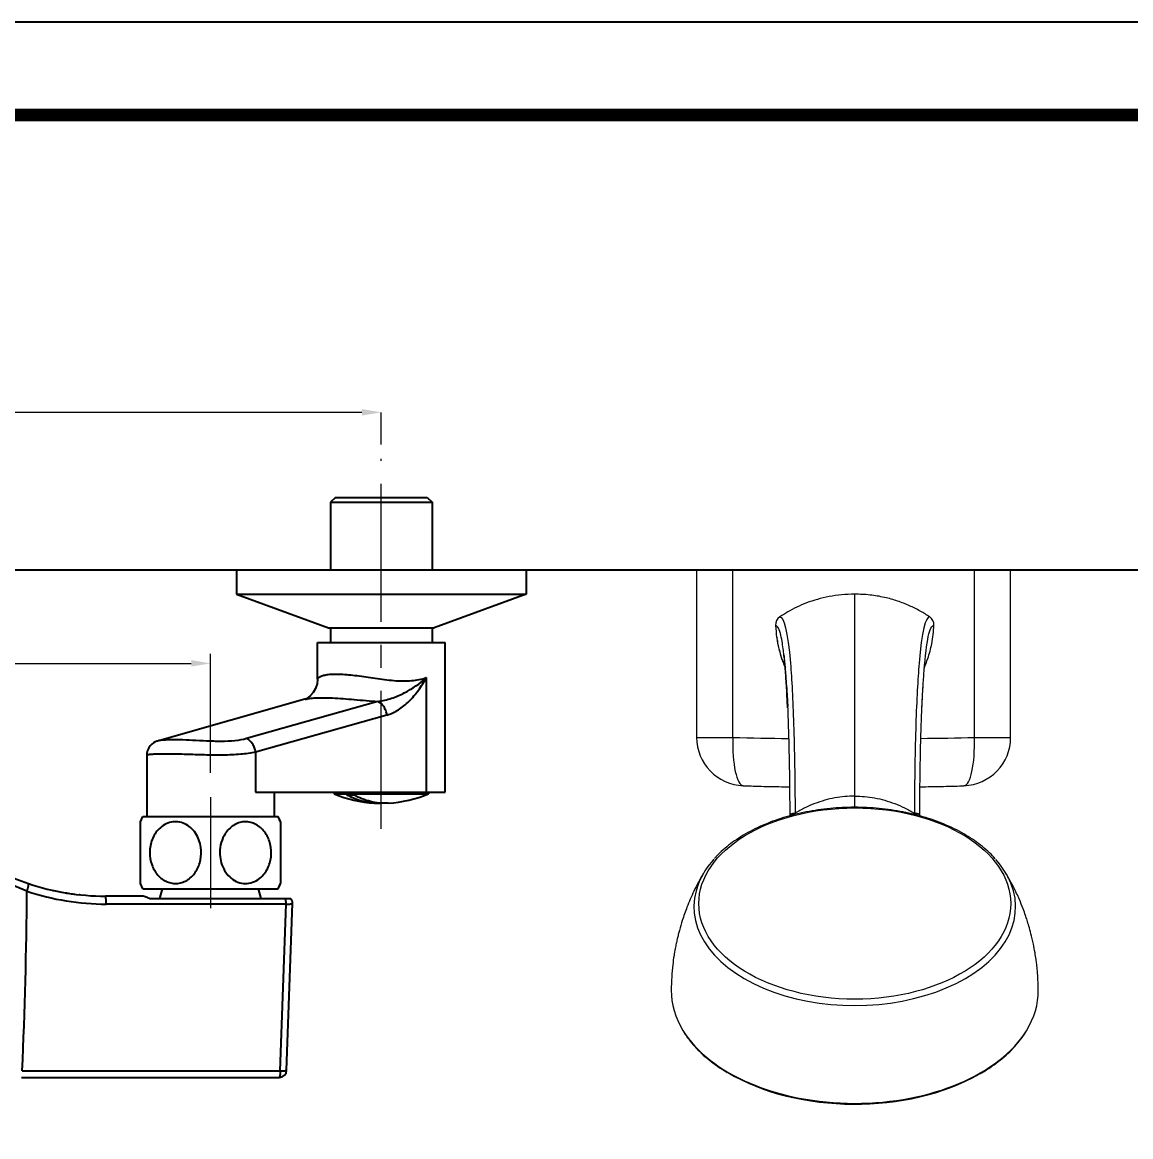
# Model space of a CAD drawing. Extents: x 0 to 1128, y 0 to 827.
# Drawn here: x 299.3 to 528.7, y 596.2 to 826.8 of the extents above; entities that cross this region are included whole.
import ezdxf

# ---------------------------------------------------------------- set-up
doc = ezdxf.new("R2010")
doc.units = 0
doc.header["$LTSCALE"] = 3
doc.header["$MEASUREMENT"] = 0
doc.header["$PDMODE"] = 3
doc.header["$PDSIZE"] = -10
doc.linetypes.add('CENTER2', pattern=[28.575, 19.05, -3.175, 3.175, -3.175])
doc.layers.get('0').update_dxf_attribs({"linetype": 'CONTINUOUS'})
doc.layers.get('DEFPOINTS').update_dxf_attribs({"linetype": 'CONTINUOUS'})
doc.layers.add('1', color=7, linetype='CONTINUOUS')
doc.layers.add('DEF_LAYER_ASSEM_MEMBER', color=7, linetype='CONTINUOUS')
doc.layers.add('Cneter', color=1, linetype='CENTER2', lineweight=13)
doc.styles.add('Daelim Dimension', font='')
doc.styles.get('Daelim Dimension').set_extended_font_data('나눔고딕')
doc.dimstyles.new('DEFAULT', dxfattribs={"dimscale": 2, "dimtxt": 2, "dimasz": 2, "dimexe": 0, "dimexo": 2, "dimgap": 1, "dimtad": 1, "dimdec": 1, "dimzin": 9, "dimdsep": 46, "dimtxsty": 'Daelim Dimension', "dimcen": 0.5, "dimclrd": 252, "dimclre": 252, "dimclrt": 3, "dimadec": 1, "dimazin": 0, "dimtfac": 1, "dimtdec": 1, "dimtix": 1, "dimtmove": 0, "dimatfit": 3, "dimfxl": 1, "dimtolj": 1, "dimtzin": 1, "dimlwd": 9, "dimlwe": 9, "dimarcsym": 0})

# ---------------------------------------------------------------- blocks, each defined once
blk = doc.blocks.new('*D0')
at = {"color": 5, "lineweight": 9, "ltscale": 0.5, "transparency": 16777216}
for p, q in [((152.86, 740.47), (152.86, 746.08)), ((369.57, 746.08), (156.86, 746.08)), ((373.57, 739.41), (373.57, 746.08))]:
    blk.add_line(p, q, dxfattribs=at)
at = {"color": 5, "ltscale": 0.5, "transparency": 16777216}
for points in [[(156.86, 746.75), (156.86, 745.42), (152.86, 746.08)], [(369.57, 746.75), (369.57, 745.42), (373.57, 746.08)]]:
    blk.add_solid(points, dxfattribs=at)
at = {"layer": 'DEFPOINTS', "color": 0, "ltscale": 0.5, "transparency": 16777216}
for p in [(152.86, 746.08), (152.86, 736.47), (373.57, 735.41)]:
    blk.add_point(p, dxfattribs=at)
at = {"color": 7, "ltscale": 0.5, "transparency": 16777216, "insert": (263.22, 753.53), "char_height": 10, "attachment_point": 5, "style": 'Daelim Dimension'}
blk.add_mtext('\\A1;150~240', dxfattribs=at)
blk = doc.blocks.new('*D1')
at = {"color": 5, "lineweight": 9, "ltscale": 0.5, "transparency": 16777216}
for p, q in [((188.22, 671.47), (188.22, 696.14)), ((338.22, 671.47), (338.22, 696.14)), ((192.22, 694.14), (334.22, 694.14))]:
    blk.add_line(p, q, dxfattribs=at)
at = {"color": 5, "ltscale": 0.5, "transparency": 16777216}
for points in [[(192.22, 694.81), (192.22, 693.47), (188.22, 694.14)], [(334.22, 694.81), (334.22, 693.47), (338.22, 694.14)]]:
    blk.add_solid(points, dxfattribs=at)
at = {"layer": 'DEFPOINTS', "color": 0, "ltscale": 0.5, "transparency": 16777216}
for p in [(338.22, 694.14), (188.22, 667.47), (338.22, 667.47)]:
    blk.add_point(p, dxfattribs=at)
at = {"color": 7, "ltscale": 0.5, "transparency": 16777216, "insert": (263.22, 707), "char_height": 10, "attachment_point": 2, "style": 'Daelim Dimension'}
blk.add_mtext('\\A1;150', dxfattribs=at)

msp = doc.modelspace()

# ---------------------------------------------------------------- linework, layer by layer
at = {"ltscale": 0.5}
msp.add_line((107.96, 713.47), (816.87, 713.47), dxfattribs=at)
msp.add_lwpolyline([(0, 0), (1128.4, 0), (1128.4, 826.8), (0, 826.8)], close=True, dxfattribs=at)
at = {"color": 5, "linetype": 'ByBlock', "lineweight": 200, "const_width": 2.6}
msp.add_lwpolyline([(18.14, 35.4), (1110.14, 35.4), (1110.14, 807.6), (18.14, 807.6)], close=True, dxfattribs=at)
at = {"layer": '1', "color": 7, "linetype": 'Continuous', "lineweight": 18}
for p, q in [((438.85, 713.47), (438.85, 678.82)), ((446.35, 713.47), (438.85, 713.47)), ((496.35, 713.47), (446.35, 713.47)), ((503.85, 713.47), (496.35, 713.47)), ((503.85, 678.82), (503.85, 713.47))]:
    msp.add_line(p, q, dxfattribs=at)
at = {"layer": '1', "color": 7, "linetype": 'Continuous', "lineweight": 13}
for p, q in [((446.35, 678.82), (446.35, 713.47)), ((496.35, 678.82), (496.35, 713.47)), ((438.85, 678.82), (446.35, 678.82)), ((496.35, 678.82), (503.85, 678.82))]:
    msp.add_line(p, q, dxfattribs=at)
at = {"layer": '1', "color": 7, "linetype": 'Continuous', "lineweight": 18}
for centre, start, end in [((448.85, 678.82), 180, 268.0491), ((493.85, 678.82), 271.9509, 0)]:
    msp.add_arc(centre, 10, start, end, dxfattribs=at)
for centre, major_axis, ratio, start_param, end_param in [((456.67, 702.07), (1.5, 0.07), 0.010727, 2.977137, 3.179895), ((456.39, 663.4), (1.74, -0.99), 0.684175, 0.129436, 0.316805), ((486.77, 663.4), (-1.74, -0.99), 0.684175, 5.96638, 6.260639), ((471.58, 643.75), (33.3, 0), 0.612907, 2.637433, 2.901057), ((471.58, 643.75), (33.3, 0), 0.612907, 0.241768, 0.50179), ((471.58, 626.38), (-38, 0), 0.612907, 6.278701, 6.642681), ((471.58, 626.38), (-38, 0), 0.612907, 2.778809, 3.146077), ((471.58, 626.01), (37.7, 0), 0.612907, 3.941186, 5.464289)]:
    msp.add_ellipse(centre, major_axis=major_axis, ratio=ratio, start_param=start_param, end_param=end_param, dxfattribs=at)
at = {"layer": '1', "color": 7, "linetype": 'Continuous', "lineweight": 13}
for centre, major_axis, ratio, start_param, end_param in [((448.85, 678.82), (-0.34, -9.99), 0.249864, 4.720899, 6.283961), ((493.85, 678.82), (0.34, -9.99), 0.249864, 6.282755, 7.845471), ((471.58, 643.75), (33.3, 0), 0.612907, 2.901057, 6.524954), ((471.58, 626.38), (-38, 0), 0.612907, 0.359496, 2.77881)]:
    msp.add_ellipse(centre, major_axis=major_axis, ratio=ratio, start_param=start_param, end_param=end_param, dxfattribs=at)
msp.add_ellipse((471.58, 644.43), major_axis=(32.28, 0), ratio=0.612907, dxfattribs=at)
at = {"layer": '1', "color": 7, "linetype": 'Continuous', "lineweight": 18}
for points, knots in [([(471.58, 708.46), (470.67, 708.44), (468.88, 708.39), (466.3, 708), (463.88, 707.42), (461.65, 706.68), (459.6, 705.8), (457.74, 704.83), (456.6, 704.1), (456.05, 703.75)], [0, 0, 0, 0, 0.166314, 0.324879, 0.475645, 0.618567, 0.753616, 0.880766, 1, 1, 1, 1]), ([(471.58, 666.68), (471.58, 668.51), (471.58, 672.07), (471.58, 677.05), (471.58, 681.68), (471.58, 685.94), (471.58, 691.11), (471.58, 695.48), (471.58, 699.04), (471.58, 701.32), (471.58, 703.26), (471.58, 704.92), (471.58, 706.3), (471.58, 707.4), (471.58, 708.14), (471.58, 708.4), (471.58, 708.46)], [0, 0, 0, 0, 0.066499, 0.133873, 0.201247, 0.268621, 0.335995, 0.470742, 0.538116, 0.60549, 0.672864, 0.740238, 0.807612, 0.874986, 0.94236, 1, 1, 1, 1]), ([(487.1, 703.75), (486.46, 704.16), (485.11, 705.02), (482.88, 706.12), (480.41, 707.08), (477.67, 707.84), (474.7, 708.36), (472.64, 708.43), (471.58, 708.46)], [0, 0, 0, 0, 0.139879, 0.290529, 0.451919, 0.624003, 0.806723, 1, 1, 1, 1]), ([(456.05, 703.75), (456.92, 703.81), (457.71, 700.79), (458.54, 690.83), (458.76, 686.64), (459.1, 676.32), (459.21, 670.2), (459.23, 663.1)], [0, 0, 0, 0, 0.5, 0.5, 0.75, 0.75, 1, 1, 1, 1]), ([(487.1, 703.75), (486.24, 703.81), (485.45, 700.79), (484.62, 690.83), (484.39, 686.64), (484.06, 676.32), (483.95, 670.2), (483.93, 663.1)], [0, 0, 0, 0, 0.5, 0.5, 0.75, 0.75, 1, 1, 1, 1]), ([(455.17, 702), (455.24, 701.13), (455.36, 699.49), (455.82, 697.21), (456.42, 695.14), (456.92, 693.85), (457.21, 693.21)], [0, 0, 0, 0, 0.286827, 0.54299, 0.768573, 1, 1, 1, 1]), ([(485.93, 693.18), (486.22, 693.82), (486.86, 695.46), (487.66, 698.4), (487.87, 700.73), (487.98, 702)], [0, 0, 0, 0, 0.23015, 0.580554, 1, 1, 1, 1]), ([(455.39, 699.78), (455.42, 699.53), (455.59, 698.43), (455.98, 696.6), (456.59, 694.74), (456.99, 693.74), (457.13, 693.42)], [0, 0, 0, 0, 0.112698, 0.507102, 0.844775, 1, 1, 1, 1]), ([(456.91, 695.88), (456.91, 695.88), (456.91, 695.86), (456.94, 695.67), (456.95, 695.47), (456.98, 695.23), (457, 695), (457.03, 694.64), (457.08, 694.13), (457.15, 693.42), (457.22, 692.54), (457.32, 691.26), (457.45, 689.51), (457.58, 687.56), (457.69, 685.94), (457.71, 685.41), (457.7, 685.23), (457.7, 685.21)], [0, 0, 0, 0, 0.026784, 0.09911, 0.162528, 0.217559, 0.269817, 0.323993, 0.385891, 0.456366, 0.536028, 0.618935, 0.745406, 0.874136, 0.936699, 0.992041, 1, 1, 1, 1]), ([(486.23, 695.71), (486.23, 695.71), (486.24, 695.8), (486.25, 695.89), (486.24, 695.89), (486.24, 695.89)], [0, 0, 0, 0, 0.006517, 0.978273, 1, 1, 1, 1]), ([(457.43, 689.52), (457.47, 688.84), (457.57, 687.33), (457.7, 684.62), (457.8, 681.74), (457.88, 679.28), (457.93, 677.24), (457.97, 675.54), (458.01, 673.5), (458.05, 671.09), (458.09, 668.28), (458.11, 665.36), (458.12, 663.33), (458.12, 662.41)], [0, 0, 0, 0, 0.12306, 0.247351, 0.36681, 0.479661, 0.530538, 0.590261, 0.659449, 0.738095, 0.826174, 0.923628, 1, 1, 1, 1]), ([(457.66, 684.96), (457.63, 685.58), (457.57, 687.01), (457.5, 688.33), (457.45, 689.07)], [0, 0, 0, 0, 0.417635, 1, 1, 1, 1]), ([(485.03, 662.42), (485.04, 663.32), (485.04, 665.35), (485.07, 668.26), (485.11, 671.08), (485.15, 673.48), (485.19, 675.51), (485.22, 677.19), (485.26, 678.63), (485.3, 679.96), (485.36, 681.88), (485.45, 684.35), (485.58, 687.21), (485.68, 688.8), (485.73, 689.52)], [0, 0, 0, 0, 0.076137, 0.17341, 0.261349, 0.339896, 0.409026, 0.46775, 0.51783, 0.566607, 0.616664, 0.740984, 0.871038, 1, 1, 1, 1]), ([(448.51, 668.82), (449.59, 668.78), (452.03, 668.7), (455.23, 668.63), (457.35, 668.6), (458.08, 668.59)], [0, 0, 0, 0, 0.340258, 0.773675, 1, 1, 1, 1]), ([(485.08, 668.6), (485.48, 668.61), (487.28, 668.63), (490.33, 668.68), (492.96, 668.76), (494.19, 668.8)], [0, 0, 0, 0, 0.12956, 0.58937, 1, 1, 1, 1]), ([(471.58, 664.35), (471.13, 664.35), (469.84, 664.33), (467.71, 664.23), (465.2, 663.98), (462.73, 663.62), (460.31, 663.15), (457.95, 662.56), (455.67, 661.86), (453.48, 661.05), (451.39, 660.13), (449.42, 659.12), (447.57, 658.01), (445.85, 656.82), (444.3, 655.54), (443.19, 654.5), (442.65, 653.88), (442.53, 653.73)], [0, 0, 0, 0, 0.038104, 0.110167, 0.182254, 0.254361, 0.3265, 0.398677, 0.470903, 0.543182, 0.615518, 0.687911, 0.760352, 0.832823, 0.905277, 0.977656, 1, 1, 1, 1]), ([(500.68, 653.69), (500.31, 654.11), (499.47, 654.98), (498.04, 656.24), (496.4, 657.47), (494.62, 658.62), (492.7, 659.67), (490.67, 660.63), (488.52, 661.49), (486.28, 662.24), (483.96, 662.88), (481.57, 663.41), (479.12, 663.83), (476.63, 664.13), (474.11, 664.31), (472.42, 664.35), (471.58, 664.35)], [0, 0, 0, 0, 0.064172, 0.135912, 0.207856, 0.279922, 0.352047, 0.424181, 0.496294, 0.568373, 0.640414, 0.712417, 0.784387, 0.85633, 0.928255, 1, 1, 1, 1]), ([(458.25, 662.83), (458.29, 662.89), (458.35, 662.95), (458.48, 663.04), (458.6, 663.08), (458.7, 663.11), (458.74, 663.12), (458.83, 663.13), (458.85, 663.13), (459.11, 663.13), (459.21, 663.11), (459.23, 663.1)], [0, 0, 0, 0, 0.25, 0.25, 0.5, 0.5, 0.625, 0.625, 0.75, 0.75, 1, 1, 1, 1]), ([(459.23, 663.1), (459.2, 663.09), (459.18, 663.07), (459.13, 663.03), (459.09, 663), (459.05, 662.97), (459.04, 662.96), (459.02, 662.95), (459.02, 662.95), (458.93, 662.88), (458.85, 662.81), (458.76, 662.74)], [0, 0, 0, 0, 0.14507, 0.14507, 0.350264, 0.350264, 0.426266, 0.426266, 0.445266, 0.445266, 1, 1, 1, 1]), ([(440.28, 650.72), (439.55, 649.5), (438.32, 647.19), (436.9, 643.89), (435.94, 641.17), (435.38, 639.27), (435.04, 637.99), (434.83, 637.09), (434.61, 636.14), (434.39, 634.99), (434.13, 633.51), (433.87, 631.57), (433.65, 629.15), (433.59, 627.38), (433.58, 626.41)], [0, 0, 0, 0, 0.167641, 0.309131, 0.422696, 0.506692, 0.541795, 0.577986, 0.615261, 0.656643, 0.715072, 0.791926, 0.887013, 1, 1, 1, 1]), ([(509.58, 626.41), (509.57, 627.16), (509.53, 628.51), (509.41, 630.33), (509.26, 631.75), (509.09, 633.01), (508.88, 634.41), (508.54, 636.18), (508.12, 638.02), (507.67, 639.67), (507.28, 640.93), (506.89, 642.11), (506.37, 643.54), (505.59, 645.48), (504.43, 647.97), (503.45, 649.76), (502.88, 650.72)], [0, 0, 0, 0, 0.087346, 0.158901, 0.214456, 0.254081, 0.308623, 0.380228, 0.465919, 0.530244, 0.581349, 0.620955, 0.67698, 0.759089, 0.866966, 1, 1, 1, 1]), ([(436.07, 618.03), (436.25, 617.72), (436.77, 616.89), (437.78, 615.59), (439.1, 614.13), (440.59, 612.73), (442.24, 611.4), (443.78, 610.32), (444.81, 609.7), (445.19, 609.48)], [0, 0, 0, 0, 0.095358, 0.256817, 0.418534, 0.580451, 0.74251, 0.904658, 1, 1, 1, 1]), ([(497.45, 609.16), (497.51, 609.2), (498.24, 609.59), (499.55, 610.44), (501.32, 611.7), (502.93, 613.05), (504.39, 614.47), (505.67, 615.95), (506.55, 617.12), (506.95, 617.8), (507.04, 617.96)], [0, 0, 0, 0, 0.013851, 0.170486, 0.327134, 0.483769, 0.640358, 0.796856, 0.953207, 1, 1, 1, 1])]:
    msp.add_open_spline(points, degree=3, knots=knots, dxfattribs=at)
for points in [[(456.05, 703.75), (455.51, 703.38), (455.14, 702.65), (455.17, 702)], [(487.98, 702), (488.01, 702.65), (487.64, 703.38), (487.1, 703.75)], [(485.51, 685.22), (485.57, 686.65), (485.64, 687.99), (485.71, 689.23)], [(471.58, 664.43), (471.58, 665.19), (471.58, 665.94), (471.58, 666.68)], [(458.5, 662.67), (458.73, 662.83), (458.98, 662.97), (459.23, 663.1)], [(484.9, 662.83), (484.72, 663.11), (484.36, 663.17), (483.93, 663.1)], [(483.93, 663.1), (484.1, 662.99), (484.26, 662.87), (484.43, 662.75)], [(484.66, 662.67), (484.43, 662.83), (484.18, 662.97), (483.93, 663.1)]]:
    msp.add_open_spline(points, degree=3, dxfattribs=at)
at = {"layer": '1', "color": 7, "linetype": 'Continuous', "lineweight": 13}
for points, knots in [([(457.45, 689.07), (457.38, 690.31), (457.22, 692.77), (456.98, 695.37), (456.75, 697.32), (456.51, 698.94), (456.16, 700.57), (455.7, 701.77), (455.34, 701.92), (455.17, 702)], [0, 0, 0, 0, 0.140286, 0.299517, 0.381611, 0.486987, 0.634341, 0.826938, 1, 1, 1, 1]), ([(485.71, 689.23), (485.78, 690.41), (485.86, 691.51), (486.19, 695.76), (486.47, 698.11), (487.15, 701.23), (487.55, 702), (487.98, 702)], [0, 0, 0, 0, 0.134705, 0.134705, 0.567353, 0.567353, 1, 1, 1, 1]), ([(471.58, 666.68), (470.89, 666.66), (469.51, 666.62), (467.44, 666.32), (465.35, 665.83), (463.27, 665.14), (461.21, 664.24), (459.89, 663.49), (459.23, 663.1)], [0, 0, 0, 0, 0.157598, 0.318344, 0.482594, 0.650703, 0.823038, 1, 1, 1, 1]), ([(471.58, 666.68), (472.26, 666.66), (473.64, 666.62), (475.72, 666.32), (477.81, 665.83), (479.89, 665.14), (481.95, 664.24), (483.26, 663.49), (483.93, 663.1)], [0, 0, 0, 0, 0.157597, 0.318341, 0.482591, 0.6507, 0.823036, 1, 1, 1, 1]), ([(458.16, 662.62), (458.16, 662.63), (458.19, 662.71), (458.22, 662.77), (458.25, 662.83)], [0, 0, 0, 0, 0.142389, 1, 1, 1, 1])]:
    msp.add_open_spline(points, degree=3, knots=knots, dxfattribs=at)
for points in [[(446.35, 678.82), (450.18, 678.7), (454.03, 678.64), (457.9, 678.6)], [(485.27, 678.61), (489, 678.65), (492.69, 678.71), (496.35, 678.82)], [(459.23, 663.1), (459.23, 663.1), (459.23, 663.1), (459.23, 663.1)], [(483.93, 663.1), (483.93, 663.1), (483.93, 663.1), (483.93, 663.1)], [(485.04, 662.37), (485.03, 662.55), (484.98, 662.71), (484.9, 662.83)]]:
    msp.add_open_spline(points, degree=3, dxfattribs=at)
at = {"layer": 'Cneter', "lineweight": 5, "ltscale": 0.5}
for p, q in [((373.57, 659.87), (373.57, 736.47)), ((338.22, 666.47), (338.22, 643.47))]:
    msp.add_line(p, q, dxfattribs=at)
at = {"layer": 'DEF_LAYER_ASSEM_MEMBER', "color": 7, "linetype": 'Continuous'}
for p, q in [((364.07, 728.47), (363.07, 727.47)), ((363.07, 727.47), (363.07, 713.47)), ((363.07, 727.47), (384.07, 727.47)), ((364.07, 728.47), (383.07, 728.47)), ((383.07, 728.47), (384.07, 727.47)), ((384.07, 727.47), (384.07, 713.47)), ((343.57, 713.47), (343.57, 708.47)), ((343.57, 713.47), (403.57, 713.47)), ((403.57, 713.47), (403.57, 708.47)), ((343.57, 708.47), (403.57, 708.47)), ((343.57, 708.47), (362.62, 701.47)), ((403.57, 708.47), (384.52, 701.47)), ((362.62, 701.47), (384.52, 701.47)), ((363.07, 701.47), (363.07, 698.47)), ((384.07, 701.47), (384.07, 698.47)), ((360.37, 690.89), (360.37, 698.47)), ((360.37, 698.47), (386.77, 698.47)), ((386.77, 667.47), (386.77, 698.47)), ((357.76, 686.7), (327.27, 678.07)), ((357.81, 686.72), (357.79, 686.71)), ((327.27, 678.07), (327.27, 678.07)), ((325.02, 675.16), (325.02, 662.47)), ((347.55, 667.47), (386.77, 667.47)), ((351.42, 667.47), (351.42, 662.47)), ((363.82, 667.47), (363.82, 667.15)), ((363.82, 667.15), (383.32, 667.15)), ((383.32, 667.47), (383.32, 667.15)), ((323.72, 661.36), (324.22, 662.47)), ((324.22, 662.47), (352.22, 662.47)), ((352.72, 661.36), (352.22, 662.47)), ((323.72, 648.58), (323.72, 661.36)), ((352.72, 661.36), (352.72, 648.58)), ((324.22, 647.47), (323.72, 648.58)), ((352.22, 647.47), (352.72, 648.58)), ((311.14, 646.25), (311.04, 646.26)), ((323.86, 645.97), (316.45, 645.97)), ((324.22, 647.47), (352.22, 647.47)), ((327.72, 645.47), (328.25, 647.47)), ((348.72, 645.47), (348.18, 647.47)), ((325.58, 645.47), (354.8, 645.47)), ((353.98, 609.92), (355.18, 644.42)), ((299.08, 608.47), (352.48, 608.47))]:
    msp.add_line(p, q, dxfattribs=at)
at = {"layer": 'DEF_LAYER_ASSEM_MEMBER', "color": 9, "linetype": 'Continuous'}
for p, q in [((382.91, 667.47), (382.91, 691.22)), ((372.86, 686.25), (345.69, 678.56)), ((374.73, 683.45), (347.55, 675.76)), ((347.55, 675.76), (347.55, 667.47)), ((353.85, 644.33), (316.62, 644.33)), ((352.65, 609.83), (353.85, 644.33)), ((299.25, 609.83), (352.65, 609.83))]:
    msp.add_line(p, q, dxfattribs=at)
at = {"layer": 'DEF_LAYER_ASSEM_MEMBER', "color": 7, "linetype": 'Continuous'}
for points in [[(360.37, 690.88), (360.28, 689.91), (359.95, 688.91), (359.48, 688.09), (358.94, 687.47), (358.44, 687.06), (358.05, 686.82), (357.81, 686.72)], [(327.27, 678.07), (327.1, 678.02), (326.79, 677.9), (326.43, 677.71), (326.07, 677.44), (325.72, 677.08), (325.42, 676.65), (325.18, 676.13), (325.04, 675.55), (325.02, 675.16)]]:
    msp.add_lwpolyline(points, dxfattribs=at)
at = {"layer": 'DEF_LAYER_ASSEM_MEMBER', "color": 9, "linetype": 'Continuous'}
for centre, radius, start, end in [((358.84, 682.87), 3.98, 105.4628, 105.7928), ((-726.25, 655.21), 1026.5, 357.4663, 359.54227), ((316.62, 695.82), 51.5, 251.4347, 270.0004)]:
    msp.add_arc(centre, radius, start, end, dxfattribs=at)
at = {"layer": 'DEF_LAYER_ASSEM_MEMBER', "color": 7, "linetype": 'Continuous'}
for centre, radius, start, end in [((373.57, 690.17), 25, 247.0455, 266.7371), ((367.09, 690.18), 23.28, 268.3501, 270.0382), ((367.1, 694.83), 27.92, 270.0112, 271.5061), ((373.57, 690.17), 25, 273.2629, 292.9545), ((372.87, 677.7), 12.51, 266.7428, 273.2403), ((337.02, 654.97), 16.95, 22.1442, 26.268), ((316.45, 695.97), 50, 236.6113, 251.4351), ((316.45, 695.97), 50, 251.4348, 270.0003), ((337.02, 654.97), 16.95, 333.732, 337.8558), ((316.45, 695.97), 50, 257.4633, 257.7115), ((316.45, 696), 50.04, 257.7137, 263.7928), ((353.68, 644.47), 1.5, 357.9997, 41.908), ((352.48, 609.97), 1.5, 270, 357.9997)]:
    msp.add_arc(centre, radius, start, end, dxfattribs=at)
at = {"layer": 'DEF_LAYER_ASSEM_MEMBER', "color": 9, "linetype": 'Continuous'}
for points, start_tangent, end_tangent in [([(360.37, 690.88), (360.52, 691.16), (360.69, 691.3), (360.94, 691.43), (361.25, 691.56), (361.63, 691.67), (362.59, 691.84), (363.79, 691.92), (365.21, 691.91), (366.81, 691.79), (368.55, 691.6), (370.39, 691.34), (372.3, 691.06), (376.16, 690.59), (378.04, 690.5), (379.83, 690.56), (382.91, 691.22)], (-0.000781, 1), (0.931682, 0.363274)), ([(372.86, 686.25), (375.67, 686.91), (378.33, 688.02), (382.91, 691.22)], (0.991124, 0.132941), (0.723012, 0.690836)), ([(374.73, 683.45), (377.12, 684.54), (379.31, 686.29), (381.24, 688.56), (382.91, 691.22)], (0.962257, 0.272144), (0.485464, 0.874257)), ([(357.78, 686.7), (358.68, 686.88), (359.96, 686.99), (361.58, 687.03), (363.5, 686.97), (365.66, 686.85), (367.98, 686.66), (372.86, 686.25)], (0.963799, 0.26663), (0.997144, -0.07552)), ([(374.73, 683.45), (374.49, 684.36), (374.08, 685.18), (372.86, 686.25)], (-0.140021, 0.990149), (-0.920757, 0.390136)), ([(345.69, 678.56), (343.27, 678.13), (340.41, 677.99), (337.39, 678.06), (334.48, 678.2), (331.86, 678.3), (330.71, 678.31), (329.69, 678.3), (328.82, 678.27), (328.12, 678.21), (327.6, 678.14), (327.27, 678.07)], (-0.962256, -0.272146), (-0.962263, -0.272121)), ([(347.55, 675.76), (347.32, 676.67), (346.9, 677.49), (345.69, 678.56)], (-0.140028, 0.990148), (-0.920763, 0.390123)), ([(347.55, 675.76), (344.46, 675.32), (340.82, 675.15), (338.89, 675.15), (336.94, 675.18), (335.03, 675.23), (333.18, 675.29), (331.44, 675.34), (329.85, 675.37), (328.44, 675.37), (327.82, 675.36), (327.25, 675.35), (326.74, 675.33), (326.29, 675.31), (325.9, 675.28), (325.59, 675.25), (325.34, 675.22), (325.24, 675.21), (325.16, 675.2), (325.1, 675.19), (325.05, 675.17), (325.03, 675.16), (325.02, 675.16)], (-0.976955, -0.213446), (0.001406, -0.999999)), ([(300.22, 647.01), (293.68, 650.13), (291.23, 651.68), (289.52, 652.92)], (-0.936303, 0.351194), (-0.793651, 0.608374)), ([(300.22, 647.01), (300.4, 647.58), (300.52, 648.08), (300.56, 648.28), (300.57, 648.43), (300.56, 648.53), (300.53, 648.57)], (0.32544, 0.945563), (-0.947975, 0.318343)), ([(316.62, 644.33), (316.61, 644.94), (316.6, 645.23), (316.57, 645.48), (316.55, 645.69), (316.52, 645.84), (316.48, 645.94), (316.45, 645.97)], (0.010811, 0.999942), (-1, -0.000002)), ([(353.85, 644.33), (353.85, 644.64), (353.84, 644.94), (353.83, 645.22), (353.81, 645.47)], (-0.008668, 0.999962), (-0.12968, 0.991556)), ([(353.85, 644.33), (354.37, 644.32), (354.8, 644.34), (354.96, 644.35), (355.08, 644.37), (355.16, 644.39), (355.18, 644.42)], (0.998707, -0.050832), (0.034905, 0.999391)), ([(352.65, 609.83), (352.63, 609.3), (352.61, 609.07), (352.59, 608.86), (352.57, 608.69), (352.54, 608.57), (352.52, 608.53), (352.51, 608.5), (352.48, 608.47)], (-0.033828, -0.999428), (-1, 0)), ([(352.65, 609.83), (353.17, 609.82), (353.4, 609.83), (353.59, 609.84), (353.76, 609.86), (353.88, 609.87), (353.95, 609.89), (353.98, 609.92)], (0.999999, -0.001383), (0.034905, 0.999391))]:
    msp.add_spline(points, degree=3, dxfattribs=dict(at, start_tangent=start_tangent, end_tangent=end_tangent))
at = {"layer": 'DEF_LAYER_ASSEM_MEMBER', "color": 7, "linetype": 'Continuous'}
for points, start_tangent, end_tangent in [([(372.16, 665.21), (370.69, 665.38), (369.24, 665.72), (367.81, 666.24), (366.42, 666.92)], (-0.998382, 0.056864), (-0.874518, 0.484993)), ([(374.99, 665.21), (373.16, 665.24), (371.35, 665.54), (369.57, 666.1), (367.83, 666.92)], (-0.998382, -0.056864), (-0.874518, 0.484993)), ([(327.56, 659.87), (326.15, 657.68), (325.64, 655.02)], (-0.706216, -0.707996), (-0.006355, -0.99998)), ([(336.22, 656.05), (335.82, 657.61), (335.09, 659.01), (334.09, 660.15), (332.86, 660.94), (331.48, 661.33), (330.08, 661.27), (328.73, 660.77), (327.56, 659.87)], (-0.14134, 0.989961), (-0.706216, -0.707996)), ([(348.94, 650.13), (350.28, 652.22), (350.64, 653.46), (350.79, 654.75), (350.42, 657.32), (349.91, 658.48), (349.21, 659.51), (348.34, 660.34), (347.34, 660.95), (346.25, 661.29), (345.12, 661.35), (344.01, 661.11), (342.97, 660.61), (342.04, 659.86), (341.27, 658.9)], (0.695473, 0.718553), (-0.546336, -0.837566)), ([(341.27, 658.9), (340.44, 657.07), (340.14, 655.02)], (-0.546336, -0.837566), (-0.006355, -0.99998)), ([(325.64, 655.02), (326.07, 652.48), (326.59, 651.33), (327.31, 650.33), (328.19, 649.52), (329.2, 648.95), (330.29, 648.64), (331.42, 648.61), (332.52, 648.86), (333.55, 649.38), (334.46, 650.15), (335.21, 651.11), (335.78, 652.23), (336.14, 653.46), (336.22, 656.05)], (-0.006355, -0.99998), (-0.14134, 0.989961)), ([(340.14, 655.02), (340.34, 653.25), (340.94, 651.61), (341.9, 650.23), (343.17, 649.21), (344.64, 648.66), (346.18, 648.64), (347.66, 649.15), (348.94, 650.13)], (-0.006355, -0.99998), (0.695473, 0.718553)), ([(325.58, 645.47), (324.7, 645.82), (324.27, 645.93), (323.86, 645.97)], (-0.896202, 0.443646), (-1, 0))]:
    msp.add_spline(points, degree=3, dxfattribs=dict(at, start_tangent=start_tangent, end_tangent=end_tangent))

# ---------------------------------------------------------------- dimensions: what is measured, and where the dimension line sits
at = {"color": 5, "ltscale": 0.5}
dim = msp.add_linear_dim(base=(152.86, 746.08), p1=(373.57, 735.41), p2=(152.86, 736.47), text='150~240', dimstyle='DEFAULT', override={"dimtxt": 5, "dimclrd": 5, "dimclre": 5, "dimclrt": 7}, dxfattribs=at)
dim.commit()
dim.dimension.update_dxf_attribs({"geometry": '*D0', "text_midpoint": (263.22, 746.08), "dimtype": 160})
dim = msp.add_linear_dim(base=(338.22, 694.14), p1=(188.22, 667.47), p2=(338.22, 667.47), dimstyle='DEFAULT', override={"dimtxt": 5, "dimexe": 1, "dimclrd": 5, "dimclre": 5, "dimclrt": 7}, dxfattribs=at)
dim.commit()
dim.dimension.update_dxf_attribs({"geometry": '*D1', "text_midpoint": (263.22, 694.14), "dimtype": 160})

doc.saveas('drawing.dxf')
